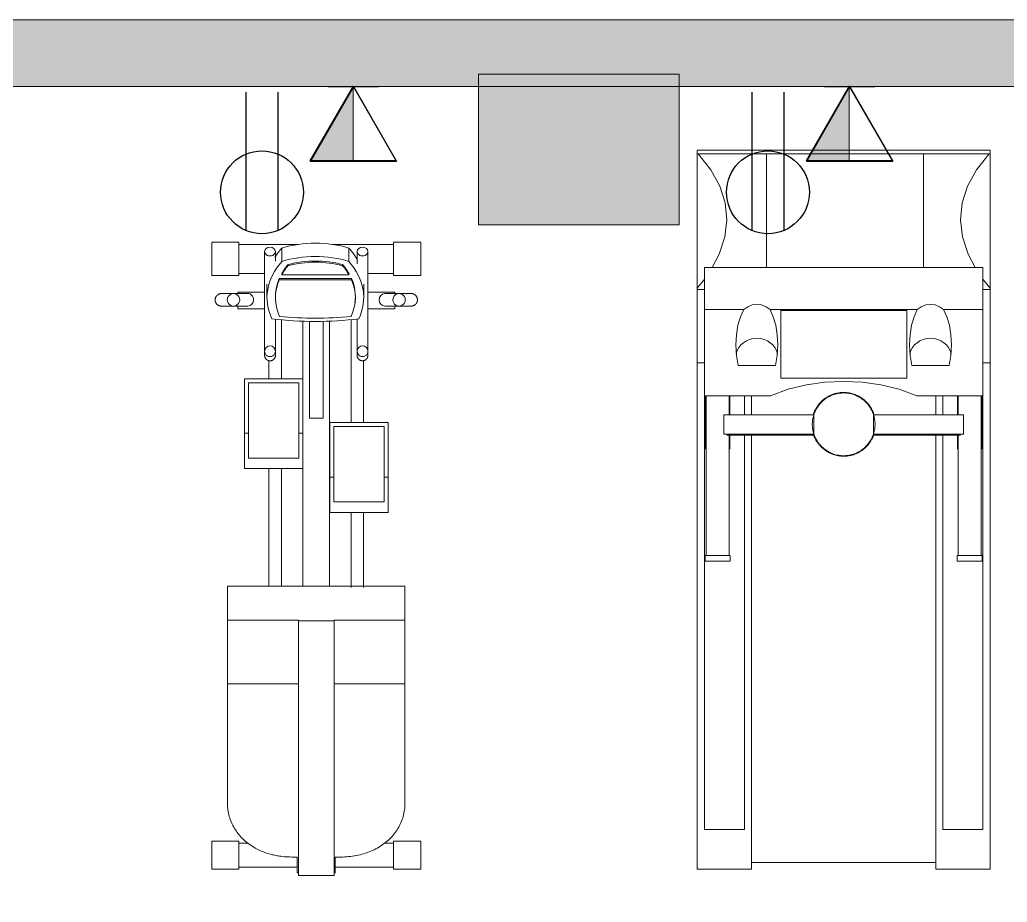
# Model space of a CAD drawing. Header units: inches. Extents: x 1180 to 3050, y -149 to 1363.
# Drawn here: x 1745.1 to 1863.1, y 1257.3 to 1362.7 of the extents above; entities that cross this region are included whole.
import ezdxf

# ---------------------------------------------------------------- set-up
doc = ezdxf.new("R2010")
doc.units = ezdxf.units.IN
doc.header["$MEASUREMENT"] = 0
for name, color, linetype, lineweight in [('A-ANNO-NOTE', 131, 'Continuous', 30), ('A-COLS', 52, 'Continuous', 13), ('A-WALL', 113, 'Continuous', 13), ('A-WALL-PATT', 111, 'Continuous', 13), ('Q-SPCQ', 91, 'Continuous', 9)]:
    doc.layers.add(name, color=color, linetype=linetype, lineweight=lineweight)

# ---------------------------------------------------------------- blocks, each defined once
blk = doc.blocks.new('Column Set - Column Set-6509051-FIRST FLOOR POWER _ SIGNAL')
at = {"layer": 'A-COLS', "lineweight": 9}
h = blk.add_hatch(color=7, dxfattribs=at)
h.paths.add_polyline_path([(3038.48, -123.25), (3038.48, -107.25), (3019.98, -107.25), (3019.98, -123.25)], flags=0)
h.paths.add_polyline_path([(2642.36, -123.25), (2651.67, -123.25), (2651.67, -107.25), (2642.36, -107.25)], flags=0)
h.paths.add_polyline_path([(2666.36, -123.25), (2666.36, -107.25), (2655.17, -107.25), (2655.17, -123.25)], flags=0)
h.paths.add_polyline_path([(2411.67, -123.25), (2411.67, -107.25), (2402.36, -107.25), (2402.36, -123.25)], flags=0)
h.paths.add_polyline_path([(2426.36, -123.25), (2426.36, -107.25), (2415.17, -107.25), (2415.17, -123.25)], flags=0)
h.paths.add_polyline_path([(2175.17, -123.25), (2186.36, -123.25), (2186.36, -107.25), (2175.17, -107.25), (2175.17, -115.8)], flags=0)
h.paths.add_polyline_path([(2162.36, -123.25), (2171.67, -123.25), (2171.67, -107.25), (2162.36, -107.25)], flags=0)
h.paths.add_polyline_path([(1922.3, -123.25), (1931.67, -123.25), (1931.67, -107.25), (1922.3, -107.25)], flags=0)
h.paths.add_polyline_path([(1935.17, -123.25), (1946.3, -123.25), (1946.3, -107.25), (1935.17, -107.25), (1935.17, -115.84)], flags=0)
h.paths.add_polyline_path([(1586.3, -123.25), (1586.3, -107.25), (1562.3, -107.25), (1562.3, -123.25), (1566.26, -123.25)], flags=0)
h.paths.add_polyline_path([(1571.47, 54.24), (1582.78, 65.55), (1565.81, 82.52), (1554.5, 71.21), (1567.73, 57.98)], flags=0)
h.paths.add_polyline_path([(3038.48, 111.75), (3038.48, 135.75), (3019.98, 135.75), (3019.98, 111.75), (3020.29, 111.75)], flags=0)
h.paths.add_polyline_path([(2642.36, 111.75), (2666.36, 111.75), (2666.36, 117.5), (2666.31, 117.5), (2666.31, 123.5), (2666.36, 123.5), (2666.36, 135.75), (2642.36, 135.75)], flags=0)
h.paths.add_polyline_path([(2882.36, 111.75), (2906.36, 111.75), (2906.36, 116.09), (2906.29, 116.09), (2906.29, 135.75), (2882.36, 135.75), (2882.36, 117.5)], flags=0)
h.paths.add_polyline_path([(2402.36, 111.75), (2426.36, 111.75), (2426.36, 135.75), (2402.36, 135.75), (2402.36, 123.07)], flags=0)
h.paths.add_polyline_path([(2162.36, 111.75), (2186.36, 111.75), (2186.36, 135.75), (2162.36, 135.75)], flags=0)
h.paths.add_polyline_path([(1922.3, 111.75), (1946.3, 111.75), (1946.3, 135.75), (1922.3, 135.75)], flags=0)
h.paths.add_polyline_path([(1681.4, 111.75), (1705.4, 111.75), (1705.4, 135.75), (1681.4, 135.75)], flags=0)
h.paths.add_polyline_path([(1401.76, 223.95), (1413.08, 235.26), (1396.11, 252.23), (1384.79, 240.92), (1398.32, 227.38)], flags=0)
h.paths.add_polyline_path([(1206.4, 231.75), (1222.4, 231.75), (1222.4, 255.75), (1206.4, 255.75)], flags=0)
h.paths.add_polyline_path([(3038.48, 351.75), (3038.48, 375.75), (3019.98, 375.75), (3019.98, 351.75), (3020.29, 351.75)], flags=0)
h.paths.add_polyline_path([(2886.54, 351.75), (2906.29, 351.75), (2906.29, 360.9), (2906.36, 360.9), (2906.36, 366.59), (2906.29, 366.59), (2906.29, 375.75), (2882.36, 375.75), (2882.36, 351.75)], flags=0)
h.paths.add_polyline_path([(2666.31, 351.75), (2666.36, 351.75), (2666.36, 364), (2666.31, 364), (2666.31, 370), (2666.36, 370), (2666.36, 375.75), (2642.36, 375.75), (2642.36, 351.75)], flags=0)
h.paths.add_polyline_path([(2402.36, 351.75), (2426.36, 351.75), (2426.36, 375.75), (2402.36, 375.75)], flags=0)
h.paths.add_polyline_path([(2178.1, 351.75), (2186.36, 351.75), (2186.36, 373.75), (2162.36, 373.75), (2162.36, 351.75), (2169.13, 351.75)], flags=0)
h.paths.add_polyline_path([(1946.3, 351.75), (1946.3, 373.75), (1922.3, 373.75), (1922.3, 351.75)], flags=0)
h.paths.add_polyline_path([(1465.4, 351.75), (1465.4, 375.75), (1441.4, 375.75), (1441.4, 351.75)], flags=0)
h.paths.add_polyline_path([(2014.17, 433.88), (2016.66, 439.88), (2008.17, 439.88)], flags=0)
h.paths.add_polyline_path([(2016.66, 439.88), (2020.17, 439.88), (2031.14, 450.85), (2024.07, 457.92), (2011.34, 445.19), (2015.59, 440.95)], flags=0)
h.paths.add_polyline_path([(2067.91, 487.62), (2084.88, 504.59), (2077.81, 511.66), (2060.84, 494.69), (2063.67, 491.86)], flags=0)
h.paths.add_polyline_path([(2163.48, 511.88), (2186.36, 511.88), (2186.36, 535.75), (2162.36, 535.75), (2162.36, 512.6)], flags=0)
h.paths.add_polyline_path([(1930.03, 518.02), (1947, 534.99), (1939.93, 542.07), (1922.95, 525.09), (1927.2, 520.85)], flags=0)
h.paths.add_polyline_path([(2118.15, 553.34), (2129.47, 564.66), (2120.98, 573.14), (2109.67, 561.83), (2113.69, 557.8)], flags=0)
h.paths.add_polyline_path([(1983.77, 571.76), (2000.74, 588.73), (1993.67, 595.81), (1976.69, 578.83), (1978.11, 577.42)], flags=0)
h.paths.add_polyline_path([(1856.49, 591.56), (1873.46, 608.53), (1866.39, 615.6), (1849.42, 598.63), (1856.08, 591.97)], flags=0)
h.paths.add_polyline_path([(2886.54, 591.75), (2906.29, 591.75), (2906.29, 611.15), (2906.36, 611.15), (2906.36, 615.75), (2882.36, 615.75), (2882.36, 591.75)], flags=0)
h.paths.add_polyline_path([(3038.48, 591.75), (3038.48, 615.75), (3019.98, 615.75), (3019.98, 591.75), (3036.81, 591.75)], flags=0)
h.paths.add_polyline_path([(2666.36, 591.75), (2666.36, 615.75), (2642.36, 615.75), (2642.36, 591.75), (2661.13, 591.75)], flags=0)
h.paths.add_polyline_path([(2426.36, 591.75), (2426.36, 615.75), (2402.36, 615.75), (2402.36, 591.75), (2408.36, 591.75)], flags=0)
h.paths.add_polyline_path([(1684.58, 591.75), (1705.35, 591.75), (1705.35, 615.75), (1704.32, 615.75), (1704.32, 615.57), (1696.32, 615.57), (1696.32, 615.75), (1681.4, 615.75), (1681.4, 591.75)], flags=0)
h.paths.add_polyline_path([(1465.4, 591.75), (1465.4, 615.75), (1441.4, 615.75), (1441.4, 591.75), (1456.03, 591.75)], flags=0)
h.paths.add_polyline_path([(1206.4, 591.75), (1222.4, 591.75), (1222.4, 615.75), (1206.4, 615.75), (1206.4, 605)], flags=0)
h.paths.add_polyline_path([(1910.23, 645.3), (1927.2, 662.27), (1920.13, 669.34), (1903.16, 652.37)], flags=0)
h.paths.add_polyline_path([(1783.65, 664.39), (1800.63, 681.37), (1793.55, 688.44), (1776.58, 671.47)], flags=0)
h.paths.add_polyline_path([(2056.6, 665.81), (2065.08, 674.29), (2048.11, 691.26), (2039.63, 682.78), (2049.29, 673.12)], flags=0)
h.paths.add_polyline_path([(1837.39, 718.13), (1854.37, 735.11), (1847.29, 742.18), (1830.32, 725.21), (1834.57, 720.96)], flags=0)
h.paths.add_polyline_path([(1990.13, 732.28), (1998.62, 740.76), (1981.64, 757.73), (1973.16, 749.25), (1989.31, 733.09)], flags=0)
h.paths.add_polyline_path([(2163.86, 743.75), (2180.44, 743.75), (2183.07, 761.75), (2160.36, 761.75), (2160.36, 744.08)], flags=0)
h.paths.add_polyline_path([(2184.36, 743.75), (2184.36, 761.75), (2183.36, 761.75), (2183.36, 743.75)], flags=0)
h.paths.add_polyline_path([(1705.4, 831.75), (1705.4, 855.75), (1681.4, 855.75), (1681.4, 831.75)], flags=0)
h.paths.add_polyline_path([(1206.4, 831.75), (1222.4, 831.75), (1222.4, 855.75), (1206.4, 855.75)], flags=0)
h.paths.add_polyline_path([(1465.4, 831.75), (1465.4, 855.75), (1441.4, 855.75), (1441.4, 831.75)], flags=0)
h.paths.add_polyline_path([(3019.98, 853.75), (3038.48, 853.75), (3038.48, 871.75), (3043.98, 874.5), (3043.98, 877.75), (3019.98, 877.75), (3019.98, 862.5)], flags=0)
h.paths.add_polyline_path([(2882.36, 853.75), (2906.36, 853.75), (2906.36, 877.75), (2882.36, 877.75), (2882.36, 865.49)], flags=0)
h.paths.add_polyline_path([(2650.11, 853.75), (2666.36, 853.75), (2666.36, 877.75), (2642.36, 877.75), (2642.36, 853.75)], flags=0)
h.paths.add_polyline_path([(2402.36, 853.75), (2426.36, 853.75), (2426.36, 877.75), (2402.36, 877.75)], flags=0)
h.paths.add_polyline_path([(2184.36, 859.75), (2184.36, 877.75), (2160.36, 877.75), (2160.36, 859.75), (2178.1, 859.75)], flags=0)
h.paths.add_polyline_path([(1946.9, 871.75), (1946.9, 895.75), (1928.9, 895.75), (1928.9, 871.75)], flags=0)
h.paths.add_polyline_path([(1922.9, 1071.75), (1946.9, 1071.75), (1946.9, 1095.75), (1922.9, 1095.75)], flags=0)
h.paths.add_polyline_path([(1705.4, 1071.75), (1705.4, 1095.75), (1681.4, 1095.75), (1681.4, 1071.75)], flags=0)
h.paths.add_polyline_path([(1441.4, 1071.75), (1465.4, 1071.75), (1465.4, 1095.75), (1441.4, 1095.75), (1441.4, 1073.89)], flags=0)
h.paths.add_polyline_path([(1212.03, 1071.75), (1222.4, 1071.75), (1222.4, 1095.75), (1206.4, 1095.75), (1206.4, 1071.75), (1208.68, 1071.75)], flags=0)
h.paths.add_polyline_path([(1922.9, 1191.75), (1946.9, 1191.75), (1946.9, 1215.75), (1922.9, 1215.75)], flags=0)
h.paths.add_polyline_path([(1946.9, 1338.25), (1946.9, 1356.25), (1940.4, 1356.25), (1938.9, 1354.75), (1922.9, 1354.75), (1922.9, 1338.25)], flags=0)
h.paths.add_polyline_path([(1799.9, 1338.25), (1823.9, 1338.25), (1823.87, 1354.75), (1799.9, 1354.75)], flags=0)
h.paths.add_polyline_path([(1705.4, 1338.25), (1705.4, 1354.75), (1681.4, 1354.75), (1681.4, 1338.25), (1695.06, 1338.25)], flags=0)
h.paths.add_polyline_path([(1566.26, 1338.25), (1586.9, 1338.25), (1586.9, 1354.75), (1562.9, 1354.75), (1562.9, 1338.25)], flags=0)
h.paths.add_polyline_path([(1185.4, 1338.25), (1222.4, 1338.25), (1222.4, 1354.75), (1185.4, 1354.75)], flags=0)
h.paths.add_polyline_path([(1445.44, 1338.25), (1465.4, 1338.25), (1465.4, 1354.75), (1441.4, 1354.75), (1441.4, 1338.25)], flags=0)
h.paths.add_polyline_path([(1340.84, 1338.25), (1343.9, 1338.25), (1343.9, 1354.75), (1319.9, 1354.75), (1319.9, 1338.25)], flags=0)
at = {"layer": 'A-COLS', "color": 8, "lineweight": 20}
for p, q in [((1823.9, 1356.25), (1799.9, 1356.25)), ((1799.9, 1356.25), (1799.9, 1338.25)), ((1823.9, 1338.25), (1823.9, 1356.25)), ((1799.9, 1338.25), (1823.9, 1338.25))]:
    blk.add_line(p, q, dxfattribs=at)
blk = doc.blocks.new('Treadmill_4768 - Treadmill_4768-6825084-FIRST FLOOR POWER _ SIGNAL')
at = {"layer": 'Q-SPCQ'}
for p, q in [((-28.5, -0.07), (-35, -0.07)), ((-35, -1.07), (-35, -0.08)), ((-35, -60.58), (-35, -1.07)), ((-28.5, -0.08), (-28.5, -1.07)), ((-6.5, -0.9), (-28.5, -0.9)), ((-28.5, -1.07), (-28.5, -51.95)), ((0, -0.07), (-6.5, -0.07)), ((-6.5, -1.07), (-6.5, -0.08)), ((-6.5, -51.95), (-6.5, -1.07)), ((0, -0.08), (0, -1.07)), ((0, -1.07), (0, -60.58)), ((-34.15, -56.67), (-34.15, -4.83)), ((-34.15, -4.83), (-29.35, -4.83)), ((-29.35, -4.83), (-29.35, -51.95)), ((-5.65, -51.95), (-5.65, -4.83)), ((-0.85, -4.83), (-5.65, -4.83)), ((-0.85, -4.83), (-0.85, -56.67)), ((-34.06, -36.9), (-34.06, -37.58)), ((-34.06, -36.9), (-31.06, -36.9)), ((-31.06, -37.58), (-34.06, -37.58)), ((-33.93, -37.58), (-33.93, -56.67)), ((-31.2, -52.08), (-31.2, -37.58)), ((-31.06, -37.58), (-31.06, -36.9)), ((-3.94, -36.9), (-3.94, -37.58)), ((-3.94, -36.9), (-0.94, -36.9)), ((-0.94, -37.58), (-3.94, -37.58)), ((-3.8, -37.58), (-3.8, -52.08)), ((-1.07, -56.67), (-1.07, -37.58)), ((-0.94, -37.58), (-0.94, -36.9)), ((-34, -56.67), (-34, -50.33)), ((-34, -50.33), (-33.93, -50.33)), ((-31.2, -50.33), (-31.12, -50.33)), ((-31.12, -50.33), (-31.12, -51.95)), ((-3.88, -51.95), (-3.88, -50.33)), ((-3.8, -50.33), (-3.88, -50.33)), ((-1, -50.33), (-1.07, -50.33)), ((-1, -50.33), (-1, -56.67)), ((-31.82, -52.08), (-21.07, -52.08)), ((-31.82, -54.39), (-31.82, -52.08)), ((-31.46, -51.95), (-21.18, -51.95)), ((-21.18, -51.95), (-21.06, -51.95)), ((-21.18, -52.08), (-21.18, -51.95)), ((-21.07, -52.08), (-21.07, -54.39)), ((-13.93, -52.08), (-3.18, -52.08)), ((-13.93, -52.08), (-13.93, -54.39)), ((-13.92, -51.95), (-13.82, -51.95)), ((-13.82, -51.95), (-3.54, -51.95)), ((-13.82, -52.08), (-13.82, -51.95)), ((-3.18, -54.39), (-3.18, -52.08)), ((-21.07, -54.39), (-31.82, -54.39)), ((-31.2, -56.67), (-31.2, -54.39)), ((-31.12, -54.39), (-31.12, -56.67)), ((-29.35, -54.39), (-29.35, -56.67)), ((-28.5, -54.39), (-28.5, -56.67)), ((-3.18, -54.39), (-13.93, -54.39)), ((-6.5, -56.67), (-6.5, -54.39)), ((-5.65, -56.67), (-5.65, -54.39)), ((-3.88, -56.67), (-3.88, -54.39)), ((-3.8, -54.39), (-3.8, -56.67)), ((-34.15, -66.97), (-34.15, -56.67)), ((-26.25, -56.67), (-34.15, -56.67)), ((-0.85, -56.67), (-8.75, -56.67)), ((-0.85, -56.67), (-0.85, -66.97)), ((-25.05, -66.84), (-25.05, -58.76)), ((-10, -58.76), (-25.05, -58.76)), ((-10, -58.76), (-10, -66.84)), ((-35, -60.58), (-34.15, -60.58)), ((-35, -69.36), (-35, -60.58)), ((-34.15, -60.58), (-35, -60.58)), ((-30.1, -60.26), (-25.65, -60.26)), ((-9.35, -60.26), (-4.9, -60.26)), ((0, -60.58), (-0.85, -60.58)), ((0, -60.58), (-0.85, -60.58)), ((0, -60.58), (0, -69.36)), ((-34.15, -71.97), (-34.15, -66.97)), ((-34.15, -66.97), (-29.44, -66.97)), ((-26.3, -66.97), (-8.7, -66.97)), ((-25.05, -66.97), (-25.05, -66.84)), ((-10, -66.84), (-25.05, -66.84)), ((-25.05, -66.97), (-10, -66.97)), ((-10, -66.84), (-10, -66.97)), ((-5.56, -66.97), (-0.85, -66.97)), ((-0.85, -66.97), (-0.85, -71.97)), ((-35, -69.5), (-35, -69.36)), ((-34.15, -69.36), (-35, -69.36)), ((-35, -85.58), (-35, -69.5)), ((-35, -69.5), (-34.1, -70.63)), ((-0.9, -70.63), (0, -69.5)), ((0, -69.36), (-0.85, -69.36)), ((0, -69.36), (0, -69.5)), ((0, -69.5), (0, -85.58)), ((-0.85, -71.97), (-34.15, -71.97)), ((-27.03, -85.58), (-27.03, -71.97)), ((-8.28, -71.97), (-8.28, -85.58)), ((-35, -85.96), (-35, -85.58)), ((-34.89, -85.58), (-35, -85.58)), ((-35, -86), (0, -86)), ((-27.03, -85.58), (-34.89, -85.58)), ((-8.28, -85.58), (-27.03, -85.58)), ((-0.11, -85.58), (-8.28, -85.58)), ((0, -85.58), (-0.11, -85.58)), ((0, -85.58), (0, -85.96))]:
    blk.add_line(p, q, dxfattribs=at)
at = {"layer": 'Q-SPCQ', "flags": 128}
for points in [[(-13.75, -53.25), (-13.75, -53.1), (-13.76, -52.95), (-13.78, -52.8), (-13.8, -52.65), (-13.82, -52.5), (-13.86, -52.36), (-13.9, -52.21), (-13.94, -52.07), (-13.99, -51.93), (-14.05, -51.79), (-14.11, -51.65), (-14.17, -51.52), (-14.25, -51.39), (-14.32, -51.26), (-14.4, -51.13), (-14.49, -51.01), (-14.58, -50.89), (-14.68, -50.78), (-14.78, -50.67), (-14.89, -50.56), (-15, -50.46), (-15.11, -50.36), (-15.23, -50.27), (-15.35, -50.18), (-15.47, -50.09), (-15.6, -50.02), (-15.73, -49.94), (-15.87, -49.87), (-16, -49.81), (-16.14, -49.75), (-16.28, -49.7), (-16.42, -49.66), (-16.57, -49.62), (-16.72, -49.58), (-16.86, -49.55), (-17.01, -49.53), (-17.16, -49.52), (-17.31, -49.5), (-17.46, -49.5), (-17.61, -49.5), (-17.76, -49.51), (-17.91, -49.52), (-18.06, -49.54), (-18.21, -49.57), (-18.35, -49.6), (-18.5, -49.64), (-18.64, -49.68), (-18.78, -49.73), (-18.92, -49.78), (-19.06, -49.84), (-19.2, -49.91), (-19.33, -49.98), (-19.46, -50.05), (-19.58, -50.13), (-19.71, -50.22), (-19.83, -50.31), (-19.94, -50.4), (-20.05, -50.5), (-20.16, -50.61), (-20.27, -50.72), (-20.36, -50.83), (-20.46, -50.95), (-20.55, -51.07), (-20.63, -51.19), (-20.71, -51.32), (-20.79, -51.45), (-20.86, -51.58), (-20.92, -51.72), (-20.98, -51.85), (-21.03, -51.99), (-21.08, -52.14), (-21.12, -52.28), (-21.16, -52.43), (-21.19, -52.57), (-21.21, -52.72), (-21.23, -52.87), (-21.24, -53.02), (-21.25, -53.17), (-21.25, -53.25)], [(-13.88, -52.05), (-13.94, -51.91), (-13.99, -51.77), (-14.05, -51.63), (-14.12, -51.49), (-14.19, -51.36), (-14.27, -51.23), (-14.36, -51.1), (-14.44, -50.98), (-14.54, -50.85), (-14.64, -50.74), (-14.74, -50.63), (-14.85, -50.52), (-14.96, -50.41), (-15.07, -50.31), (-15.19, -50.22), (-15.32, -50.13), (-15.44, -50.04), (-15.57, -49.97), (-15.7, -49.89), (-15.84, -49.82), (-15.98, -49.76), (-16.12, -49.7), (-16.26, -49.65), (-16.41, -49.6), (-16.55, -49.56), (-16.7, -49.53), (-16.85, -49.5), (-17, -49.47), (-17.15, -49.46), (-17.31, -49.45), (-17.46, -49.44), (-17.61, -49.44), (-17.76, -49.45), (-17.92, -49.46), (-18.07, -49.48), (-18.22, -49.51), (-18.37, -49.54), (-18.51, -49.58), (-18.66, -49.62), (-18.8, -49.67), (-18.95, -49.73), (-19.09, -49.79), (-19.22, -49.85), (-19.36, -49.92), (-19.49, -50), (-19.62, -50.08), (-19.74, -50.17), (-19.86, -50.26), (-19.98, -50.36), (-20.09, -50.46), (-20.2, -50.57), (-20.31, -50.68), (-20.41, -50.79), (-20.51, -50.91), (-20.6, -51.03), (-20.68, -51.16), (-20.76, -51.29), (-20.84, -51.42), (-20.91, -51.55), (-20.98, -51.69), (-21.04, -51.83), (-21.09, -51.97), (-21.12, -52.08)], [(-21.25, -53.25), (-21.25, -53.4), (-21.24, -53.55), (-21.22, -53.7), (-21.2, -53.85), (-21.18, -54), (-21.14, -54.14), (-21.1, -54.29), (-21.06, -54.43), (-21.01, -54.57), (-20.95, -54.71), (-20.89, -54.85), (-20.83, -54.98), (-20.75, -55.11), (-20.68, -55.24), (-20.6, -55.37), (-20.51, -55.49), (-20.42, -55.61), (-20.32, -55.72), (-20.22, -55.83), (-20.11, -55.94), (-20, -56.04), (-19.89, -56.14), (-19.77, -56.23), (-19.65, -56.32), (-19.53, -56.41), (-19.4, -56.48), (-19.27, -56.56), (-19.13, -56.63), (-19, -56.69), (-18.86, -56.75), (-18.72, -56.8), (-18.58, -56.84), (-18.43, -56.88), (-18.28, -56.92), (-18.14, -56.95), (-17.99, -56.97), (-17.84, -56.98), (-17.69, -57), (-17.54, -57), (-17.39, -57), (-17.24, -56.99), (-17.09, -56.98), (-16.94, -56.96), (-16.79, -56.93), (-16.65, -56.9), (-16.5, -56.86), (-16.36, -56.82), (-16.22, -56.77), (-16.08, -56.72), (-15.94, -56.66), (-15.8, -56.59), (-15.67, -56.52), (-15.54, -56.45), (-15.42, -56.37), (-15.29, -56.28), (-15.17, -56.19), (-15.06, -56.1), (-14.95, -56), (-14.84, -55.89), (-14.73, -55.78), (-14.64, -55.67), (-14.54, -55.55), (-14.45, -55.43), (-14.37, -55.31), (-14.29, -55.18), (-14.21, -55.05), (-14.14, -54.92), (-14.08, -54.78), (-14.02, -54.65), (-13.97, -54.51), (-13.92, -54.36), (-13.88, -54.22), (-13.84, -54.07), (-13.81, -53.93), (-13.79, -53.78), (-13.77, -53.63), (-13.76, -53.48), (-13.75, -53.33), (-13.75, -53.25)], [(-21.13, -54.39), (-21.12, -54.45), (-21.06, -54.59), (-21.01, -54.73), (-20.95, -54.87), (-20.88, -55.01), (-20.81, -55.14), (-20.73, -55.27), (-20.64, -55.4), (-20.56, -55.52), (-20.46, -55.65), (-20.36, -55.76), (-20.26, -55.87), (-20.15, -55.98), (-20.04, -56.09), (-19.93, -56.19), (-19.81, -56.28), (-19.68, -56.37), (-19.56, -56.46), (-19.43, -56.53), (-19.3, -56.61), (-19.16, -56.68), (-19.02, -56.74), (-18.88, -56.8), (-18.74, -56.85), (-18.59, -56.9), (-18.45, -56.94), (-18.3, -56.97), (-18.15, -57), (-18, -57.03), (-17.85, -57.04), (-17.69, -57.05), (-17.54, -57.06), (-17.39, -57.06), (-17.24, -57.05), (-17.08, -57.04), (-16.93, -57.02), (-16.78, -56.99), (-16.63, -56.96), (-16.49, -56.92), (-16.34, -56.88), (-16.2, -56.83), (-16.05, -56.77), (-15.91, -56.71), (-15.78, -56.65), (-15.64, -56.58), (-15.51, -56.5), (-15.38, -56.42), (-15.26, -56.33), (-15.14, -56.24), (-15.02, -56.14), (-14.91, -56.04), (-14.8, -55.93), (-14.69, -55.82), (-14.59, -55.71), (-14.49, -55.59), (-14.4, -55.47), (-14.32, -55.34), (-14.24, -55.21), (-14.16, -55.08), (-14.09, -54.95), (-14.02, -54.81), (-13.96, -54.67), (-13.91, -54.53), (-13.87, -54.39)], [(-17.5, -58.37), (-19.74, -58.29), (-21.96, -57.97), (-24.14, -57.43), (-26.25, -56.67)], [(-8.75, -56.67), (-10.86, -57.43), (-13.04, -57.97), (-15.26, -58.29), (-17.5, -58.37)], [(-30.37, -62.74), (-30.3, -61.46), (-30.1, -60.26)], [(-25.65, -60.26), (-25.44, -61.46), (-25.37, -62.74)], [(-9.63, -62.74), (-9.56, -61.46), (-9.35, -60.26)], [(-4.9, -60.26), (-4.7, -61.46), (-4.63, -62.74)], [(-29.44, -66.97), (-29.83, -66.11), (-30.13, -65.08), (-30.31, -63.94), (-30.37, -62.74)], [(-25.37, -62.74), (-25.43, -63.94), (-25.62, -65.08), (-25.91, -66.11), (-26.3, -66.97)], [(-8.7, -66.97), (-9.09, -66.11), (-9.38, -65.08), (-9.57, -63.94), (-9.63, -62.74)], [(-4.63, -62.74), (-4.69, -63.94), (-4.87, -65.08), (-5.17, -66.11), (-5.56, -66.97)], [(-26.3, -66.97), (-26.78, -67.3), (-27.31, -67.51), (-27.87, -67.58), (-28.43, -67.51), (-28.96, -67.3), (-29.44, -66.97)], [(-5.56, -66.97), (-6.04, -67.3), (-6.57, -67.51), (-7.13, -67.58), (-7.69, -67.51), (-8.22, -67.3), (-8.7, -66.97)], [(-33.2, -71.97), (-32.37, -73.59), (-31.7, -75.64), (-31.46, -77.68), (-31.67, -79.7), (-32.31, -81.69), (-33.39, -83.65), (-34.89, -85.58)], [(-0.11, -85.58), (-1.61, -83.65), (-2.69, -81.69), (-3.33, -79.7), (-3.54, -77.68), (-3.3, -75.64), (-2.63, -73.59), (-1.8, -71.97)]]:
    blk.add_lwpolyline(points, dxfattribs=at)
at = {"layer": 'Q-SPCQ'}
for start, end in [(98.2567, 101.7829), (78.2375, 81.2317), (137.9794, 140), (116.2265, 121.6794), (58.1601, 62.3293), (157.0645, 162.4878), (39.1904, 40), (19.1808, 22.3025), (199.1808, 202.3025), (337.0645, 342.6405), (219.1904, 220), (238.1601, 242.3293), (296.2265, 301.6794), (317.9794, 320), (258.2375, 261.2317), (278.2567, 281.7829)]:
    blk.add_arc((-17.5, -53.25), 3.75, start, end, dxfattribs=at)
for centre in [(-27.87, -61.28), (-7.13, -61.28)]:
    blk.add_ellipse(centre, major_axis=(2.5, 0), ratio=0.898794, start_param=3.319967, end_param=6.10481, dxfattribs=at)
blk = doc.blocks.new('Elliptical_Machine_4767 - Elliptical_Machine_4767-V87-FIRST FLOOR POWER _ SIGNAL')
at = {"layer": 'Q-SPCQ'}
for p, q in [((-14.77, 0.33), (-14.62, 0.33)), ((-14.77, -1.54), (-14.77, 0.33)), ((-14.62, 0.65), (-14.62, -21.91)), ((-10.38, 0.65), (-14.62, 0.65)), ((-10.38, -21.91), (-10.38, 0.65)), ((-10.38, 0.33), (-10.23, 0.33)), ((-10.23, -1.54), (-10.23, 0.33)), ((-21.74, -0.09), (-25, -0.09)), ((-14.77, -0.33), (-21.74, -0.33)), ((-3.26, -0.33), (-10.23, -0.33)), ((0, -0.09), (-3.26, -0.09)), ((-15.42, -1.54), (-14.77, -1.54)), ((-9.58, -1.54), (-10.23, -1.54)), ((-25, -3.44), (-21.74, -3.44)), ((-21.74, -3.2), (-20.68, -3.2)), ((-4.32, -3.2), (-3.26, -3.2)), ((-3.26, -3.44), (0, -3.44)), ((-23.1, -22.25), (-23.1, -7.79)), ((-1.9, -7.79), (-1.9, -22.25)), ((-23.1, -29.83), (-23.1, -22.25)), ((-14.62, -22.25), (-23.1, -22.25)), ((-14.62, -21.91), (-14.62, -29.78)), ((-10.38, -29.78), (-10.38, -21.91)), ((-10.38, -22.25), (-1.9, -22.25)), ((-1.9, -22.25), (-1.9, -29.83)), ((-23.1, -33.88), (-23.1, -29.83)), ((-14.62, -29.83), (-23.1, -29.83)), ((-14.62, -29.78), (-14.62, -29.83)), ((-10.38, -29.78), (-14.62, -29.78)), ((-10.38, -29.83), (-10.38, -29.78)), ((-1.9, -29.83), (-10.38, -29.83)), ((-1.9, -29.83), (-1.9, -33.88)), ((-23.1, -33.91), (-23.1, -33.88)), ((-23.1, -33.91), (-1.9, -33.91)), ((-18.16, -42.74), (-18.16, -33.75)), ((-16.66, -33.75), (-16.66, -42.74)), ((-14.08, -65.58), (-14.08, -33.88)), ((-10.89, -33.88), (-10.89, -47.97)), ((-8.34, -47.99), (-8.34, -33.87)), ((-6.84, -33.87), (-6.84, -47.99)), ((-1.9, -33.88), (-1.9, -33.91)), ((-14.11, -42.71), (-21.08, -42.71)), ((-21.08, -42.74), (-21.08, -42.71)), ((-21.08, -46.93), (-21.08, -42.74)), ((-14.11, -42.71), (-14.11, -42.74)), ((-14.11, -42.74), (-14.11, -46.93)), ((-20.6, -46.93), (-20.6, -43.97)), ((-20.6, -43.97), (-14.6, -43.97)), ((-14.6, -43.97), (-14.6, -46.93)), ((-21.08, -53.45), (-21.08, -46.93)), ((-21.08, -46.93), (-20.6, -46.93)), ((-20.6, -52.97), (-20.6, -46.93)), ((-14.6, -46.93), (-14.11, -46.93)), ((-14.6, -46.93), (-14.6, -52.97)), ((-14.11, -46.93), (-14.11, -53.45)), ((-3.92, -47.96), (-10.89, -47.96)), ((-10.89, -47.99), (-10.89, -47.96)), ((-10.89, -52.18), (-10.89, -47.99)), ((-3.92, -47.96), (-3.92, -47.99)), ((-3.92, -47.99), (-3.92, -52.18)), ((-10.4, -52.18), (-10.4, -49.22)), ((-10.4, -49.22), (-4.4, -49.22)), ((-4.4, -49.22), (-4.4, -52.18)), ((-14.6, -52.97), (-20.6, -52.97)), ((-10.89, -58.7), (-10.89, -52.18)), ((-10.4, -52.18), (-10.89, -52.18)), ((-10.4, -58.22), (-10.4, -52.18)), ((-4.4, -52.18), (-4.4, -58.22)), ((-3.92, -52.18), (-4.4, -52.18)), ((-3.92, -52.18), (-3.92, -58.7)), ((-21.08, -53.45), (-14.11, -53.45)), ((-18.16, -60.87), (-18.16, -53.45)), ((-16.66, -53.45), (-16.66, -65.79)), ((-13.32, -65.58), (-13.32, -54)), ((-11.68, -54), (-13.32, -54)), ((-11.68, -54), (-11.68, -65.58)), ((-3.92, -58.7), (-10.89, -58.7)), ((-10.89, -58.7), (-10.89, -65.58)), ((-4.4, -58.22), (-10.4, -58.22)), ((-8.34, -65.77), (-8.34, -58.7)), ((-6.84, -58.7), (-6.84, -60.87)), ((-18.67, -61.49), (-18.67, -61.98)), ((-18.67, -62.22), (-18.67, -64.15)), ((-17.38, -61.98), (-17.38, -61.49)), ((-17.38, -64.15), (-17.38, -62.22)), ((-7.62, -61.49), (-7.62, -61.98)), ((-7.62, -62.22), (-7.62, -64.15)), ((-6.33, -61.98), (-6.33, -61.49)), ((-6.33, -64.15), (-6.33, -62.22)), ((-21.88, -67.06), (-21.88, -67.39)), ((-21.88, -67.06), (-21.13, -67.06)), ((-21.13, -67.06), (-18.65, -67.06)), ((-18.67, -67.19), (-18.67, -73.89)), ((-6.35, -67.06), (-3.87, -67.06)), ((-6.33, -73.89), (-6.33, -67.19)), ((-3.87, -67.06), (-3.12, -67.06)), ((-3.12, -67.39), (-3.12, -67.06)), ((-20.68, -67.38), (-22.54, -67.38)), ((-18.17, -68.4), (-18.17, -70)), ((-17.17, -68.38), (-17.17, -68.52)), ((-7.62, -68.52), (-7.62, -68.38)), ((-6.61, -70), (-6.61, -68.4)), ((-2.46, -67.38), (-4.32, -67.38)), ((-22.54, -68.88), (-20.68, -68.88)), ((-21.88, -68.86), (-21.88, -69.06)), ((-21.13, -69.06), (-21.88, -69.06)), ((-18.66, -69.06), (-21.13, -69.06)), ((-3.87, -69.06), (-6.33, -69.06)), ((-4.32, -68.88), (-2.46, -68.88)), ((-3.12, -69.06), (-3.87, -69.06)), ((-3.12, -69.06), (-3.12, -68.86)), ((-16.71, -70.52), (-8.08, -70.52)), ((-16.71, -70.52), (-16.71, -70.66)), ((-8.08, -70.66), (-16.71, -70.66)), ((-8.08, -70.52), (-8.08, -70.66)), ((-21.74, -71.04), (-25, -71.04)), ((-18.67, -71.28), (-21.74, -71.28)), ((-8.37, -71.11), (-16.41, -71.11)), ((-16.41, -71.11), (-16.41, -71.25)), ((-8.37, -71.25), (-8.37, -71.11)), ((-3.26, -71.28), (-6.34, -71.28)), ((0, -71.04), (-3.26, -71.04)), ((-17.38, -73.89), (-17.38, -72.41)), ((-16.4, -72.71), (-16.4, -74.31)), ((-15.64, -72.21), (-15.64, -72.35)), ((-9.14, -72.21), (-9.14, -72.35)), ((-8.39, -74.31), (-8.39, -72.71)), ((-7.62, -72.75), (-7.62, -73.89)), ((-25, -75), (-21.74, -75)), ((-21.74, -74.75), (-14.41, -74.75)), ((-10.38, -74.75), (-3.26, -74.75)), ((-3.26, -75), (0, -75))]:
    blk.add_line(p, q, dxfattribs=at)
at = {"layer": 'Q-SPCQ', "flags": 128}
for points in [[(-25, -0.82), (-25, -0.57), (-25, -0.36), (-25, -0.21), (-25, -0.12), (-25, -0.09)], [(-25, -3.44), (-25, -3.41), (-25, -3.31), (-25, -3.15), (-25, -2.94), (-25, -2.69), (-25, -2.4), (-25, -2.08), (-25, -1.75), (-25, -1.43), (-25, -1.11), (-25, -0.82)], [(-21.74, -0.09), (-21.74, -0.12), (-21.74, -0.21), (-21.74, -0.36), (-21.74, -0.57), (-21.74, -0.82)], [(-21.74, -0.82), (-21.74, -1.11), (-21.74, -1.43), (-21.74, -1.75), (-21.74, -2.08), (-21.74, -2.4), (-21.74, -2.69), (-21.74, -2.94), (-21.74, -3.15), (-21.74, -3.31), (-21.74, -3.41), (-21.74, -3.44)], [(-3.26, -0.82), (-3.26, -0.57), (-3.26, -0.36), (-3.26, -0.21), (-3.26, -0.12), (-3.26, -0.09)], [(-3.26, -3.44), (-3.26, -3.41), (-3.26, -3.31), (-3.26, -3.15), (-3.26, -2.94), (-3.26, -2.69), (-3.26, -2.4), (-3.26, -2.08), (-3.26, -1.75), (-3.26, -1.43), (-3.26, -1.11), (-3.26, -0.82)], [(0, -0.09), (0, -0.12), (0, -0.21), (0, -0.36), (0, -0.57), (0, -0.82)], [(0, -0.82), (0, -1.11), (0, -1.43), (0, -1.75), (0, -2.08), (0, -2.4), (0, -2.69), (0, -2.94), (0, -3.15), (0, -3.31), (0, -3.41), (0, -3.44)], [(-18.67, -61.48), (-18.67, -61.46), (-18.67, -61.43), (-18.66, -61.41), (-18.66, -61.38), (-18.66, -61.36), (-18.65, -61.33), (-18.64, -61.31), (-18.64, -61.28), (-18.63, -61.26), (-18.62, -61.23), (-18.61, -61.21), (-18.6, -61.19), (-18.58, -61.16), (-18.57, -61.14), (-18.56, -61.12), (-18.54, -61.1), (-18.53, -61.08), (-18.51, -61.06), (-18.49, -61.04), (-18.47, -61.02), (-18.45, -61), (-18.44, -60.99), (-18.42, -60.97), (-18.39, -60.96), (-18.37, -60.94), (-18.35, -60.93), (-18.33, -60.92), (-18.31, -60.9), (-18.28, -60.89), (-18.26, -60.88), (-18.23, -60.87), (-18.21, -60.87), (-18.18, -60.86), (-18.16, -60.85), (-18.13, -60.85), (-18.11, -60.85), (-18.08, -60.84), (-18.06, -60.84), (-18.03, -60.84), (-18.01, -60.84), (-17.98, -60.84), (-17.96, -60.84), (-17.93, -60.85), (-17.9, -60.85), (-17.88, -60.86), (-17.85, -60.86), (-17.83, -60.87), (-17.81, -60.88), (-17.78, -60.89), (-17.76, -60.9), (-17.73, -60.91), (-17.71, -60.92), (-17.69, -60.93), (-17.67, -60.95), (-17.65, -60.96), (-17.63, -60.98), (-17.61, -61), (-17.59, -61.01), (-17.57, -61.03), (-17.55, -61.05), (-17.53, -61.07), (-17.52, -61.09), (-17.5, -61.11), (-17.49, -61.13), (-17.47, -61.15), (-17.46, -61.17), (-17.45, -61.2), (-17.44, -61.22), (-17.43, -61.24), (-17.42, -61.27), (-17.41, -61.29), (-17.4, -61.32), (-17.4, -61.34), (-17.39, -61.37), (-17.39, -61.39), (-17.39, -61.42), (-17.38, -61.44), (-17.38, -61.47), (-17.38, -61.48)], [(-7.62, -61.48), (-7.62, -61.46), (-7.62, -61.43), (-7.61, -61.41), (-7.61, -61.38), (-7.61, -61.36), (-7.6, -61.33), (-7.59, -61.31), (-7.59, -61.28), (-7.58, -61.26), (-7.57, -61.23), (-7.56, -61.21), (-7.55, -61.19), (-7.53, -61.16), (-7.52, -61.14), (-7.51, -61.12), (-7.49, -61.1), (-7.48, -61.08), (-7.46, -61.06), (-7.44, -61.04), (-7.42, -61.02), (-7.4, -61), (-7.38, -60.99), (-7.36, -60.97), (-7.34, -60.96), (-7.32, -60.94), (-7.3, -60.93), (-7.28, -60.92), (-7.26, -60.9), (-7.23, -60.89), (-7.21, -60.88), (-7.18, -60.87), (-7.16, -60.87), (-7.13, -60.86), (-7.11, -60.85), (-7.08, -60.85), (-7.06, -60.85), (-7.03, -60.84), (-7.01, -60.84), (-6.98, -60.84), (-6.96, -60.84), (-6.93, -60.84), (-6.9, -60.84), (-6.88, -60.85), (-6.85, -60.85), (-6.83, -60.86), (-6.8, -60.86), (-6.78, -60.87), (-6.75, -60.88), (-6.73, -60.89), (-6.71, -60.9), (-6.68, -60.91), (-6.66, -60.92), (-6.64, -60.93), (-6.62, -60.95), (-6.6, -60.96), (-6.58, -60.98), (-6.56, -61), (-6.54, -61.01), (-6.52, -61.03), (-6.5, -61.05), (-6.48, -61.07), (-6.47, -61.09), (-6.45, -61.11), (-6.44, -61.13), (-6.42, -61.15), (-6.41, -61.17), (-6.4, -61.2), (-6.39, -61.22), (-6.38, -61.24), (-6.37, -61.27), (-6.36, -61.29), (-6.35, -61.32), (-6.35, -61.34), (-6.34, -61.37), (-6.34, -61.39), (-6.33, -61.42), (-6.33, -61.44), (-6.33, -61.47), (-6.33, -61.48)], [(-18.67, -61.63), (-18.67, -61.6), (-18.67, -61.57), (-18.67, -61.55), (-18.67, -61.53), (-18.67, -61.51), (-18.67, -61.5), (-18.67, -61.49), (-18.67, -61.48), (-18.67, -61.48)], [(-18.67, -61.48), (-18.67, -61.49), (-18.67, -61.49), (-18.67, -61.49)], [(-18.67, -62.22), (-18.67, -62.15), (-18.67, -62.08), (-18.67, -62.02)], [(-17.38, -61.49), (-17.38, -61.49), (-17.38, -61.48)], [(-17.38, -61.48), (-17.38, -61.49), (-17.38, -61.49), (-17.38, -61.5), (-17.38, -61.52), (-17.38, -61.53), (-17.38, -61.55), (-17.38, -61.58), (-17.38, -61.61)], [(-17.38, -61.98), (-17.38, -62.04), (-17.38, -62.1), (-17.38, -62.17), (-17.38, -62.22)], [(-7.62, -61.63), (-7.62, -61.6), (-7.62, -61.57), (-7.62, -61.55), (-7.62, -61.53), (-7.62, -61.51), (-7.62, -61.5), (-7.62, -61.49), (-7.62, -61.48), (-7.62, -61.48)], [(-7.62, -61.48), (-7.62, -61.49), (-7.62, -61.49), (-7.62, -61.49)], [(-7.62, -62.22), (-7.62, -62.15), (-7.62, -62.08), (-7.62, -62.02)], [(-6.33, -61.49), (-6.33, -61.49), (-6.33, -61.48)], [(-6.33, -61.48), (-6.33, -61.49), (-6.33, -61.49), (-6.33, -61.5), (-6.33, -61.52), (-6.33, -61.53), (-6.33, -61.55), (-6.33, -61.58), (-6.33, -61.61)], [(-6.33, -61.98), (-6.33, -62.04), (-6.33, -62.1), (-6.33, -62.17), (-6.33, -62.22)], [(-18.67, -67.19), (-18.67, -67.14), (-18.67, -67.09), (-18.67, -67.03), (-18.67, -66.98), (-18.67, -66.92), (-18.67, -66.86), (-18.67, -66.8), (-18.67, -66.74), (-18.67, -66.67), (-18.67, -66.6), (-18.67, -66.53), (-18.67, -66.46), (-18.67, -66.39), (-18.67, -66.32), (-18.67, -66.24), (-18.67, -66.16), (-18.67, -66.09), (-18.67, -66.01), (-18.67, -65.93), (-18.67, -65.85), (-18.67, -65.77), (-18.67, -65.69), (-18.67, -65.61), (-18.67, -65.53), (-18.67, -65.45), (-18.67, -65.37), (-18.67, -65.29), (-18.67, -65.22), (-18.67, -65.14), (-18.67, -65.06), (-18.67, -64.98), (-18.67, -64.91), (-18.67, -64.83), (-18.67, -64.76), (-18.67, -64.69), (-18.67, -64.61), (-18.67, -64.55), (-18.67, -64.48), (-18.67, -64.41), (-18.67, -64.35), (-18.67, -64.28), (-18.67, -64.22), (-18.67, -64.17), (-18.67, -64.15)], [(-17.38, -64.15), (-17.38, -64.21), (-17.38, -64.27), (-17.38, -64.33), (-17.38, -64.4), (-17.38, -64.46), (-17.38, -64.53), (-17.38, -64.6), (-17.38, -64.67), (-17.38, -64.74), (-17.38, -64.82), (-17.38, -64.89), (-17.38, -64.97), (-17.38, -65.04), (-17.38, -65.12), (-17.38, -65.2), (-17.38, -65.28), (-17.38, -65.36), (-17.38, -65.44), (-17.38, -65.52), (-17.38, -65.6), (-17.38, -65.68), (-17.38, -65.76), (-17.38, -65.84)], [(-7.62, -65.83), (-7.62, -65.77), (-7.62, -65.69), (-7.62, -65.61), (-7.62, -65.53), (-7.62, -65.45), (-7.62, -65.37), (-7.62, -65.29), (-7.62, -65.22), (-7.62, -65.14), (-7.62, -65.06), (-7.62, -64.98), (-7.62, -64.91), (-7.62, -64.83), (-7.62, -64.76), (-7.62, -64.69), (-7.62, -64.61), (-7.62, -64.55), (-7.62, -64.48), (-7.62, -64.41), (-7.62, -64.35), (-7.62, -64.28), (-7.62, -64.22), (-7.62, -64.17), (-7.62, -64.15)], [(-6.33, -64.15), (-6.33, -64.21), (-6.33, -64.27), (-6.33, -64.33), (-6.33, -64.4), (-6.33, -64.46), (-6.33, -64.53), (-6.33, -64.6), (-6.33, -64.67), (-6.33, -64.74), (-6.33, -64.82), (-6.33, -64.89), (-6.33, -64.97), (-6.33, -65.04), (-6.33, -65.12), (-6.33, -65.2), (-6.33, -65.28), (-6.33, -65.36), (-6.33, -65.44), (-6.33, -65.52), (-6.33, -65.6), (-6.33, -65.68), (-6.33, -65.76), (-6.33, -65.84), (-6.33, -65.92), (-6.33, -65.99), (-6.33, -66.07), (-6.33, -66.15), (-6.33, -66.23), (-6.33, -66.3), (-6.33, -66.37), (-6.33, -66.45), (-6.33, -66.52), (-6.33, -66.59), (-6.33, -66.66), (-6.33, -66.72), (-6.33, -66.79), (-6.33, -66.85), (-6.33, -66.91), (-6.33, -66.97), (-6.33, -67.02), (-6.33, -67.08), (-6.33, -67.13), (-6.33, -67.18), (-6.33, -67.19)], [(-24.59, -68.13), (-24.59, -68.1), (-24.59, -68.07), (-24.58, -68.04), (-24.58, -68.01), (-24.57, -67.98), (-24.57, -67.95), (-24.56, -67.92), (-24.55, -67.89), (-24.54, -67.86), (-24.53, -67.83), (-24.52, -67.81), (-24.5, -67.78), (-24.49, -67.75), (-24.47, -67.73), (-24.46, -67.7), (-24.44, -67.68), (-24.42, -67.65), (-24.4, -67.63), (-24.38, -67.61), (-24.36, -67.59), (-24.34, -67.57), (-24.32, -67.55), (-24.29, -67.53), (-24.27, -67.51), (-24.24, -67.49), (-24.22, -67.48), (-24.19, -67.46), (-24.17, -67.45), (-24.14, -67.44), (-24.11, -67.43), (-24.08, -67.42), (-24.05, -67.41), (-24.03, -67.4), (-24, -67.39), (-23.97, -67.39), (-23.94, -67.38), (-23.91, -67.38), (-23.88, -67.38), (-23.85, -67.38), (-23.84, -67.38)], [(-23.84, -68.88), (-23.87, -68.87), (-23.9, -68.87), (-23.93, -68.87), (-23.96, -68.87), (-23.99, -68.86), (-24.02, -68.85), (-24.05, -68.85), (-24.07, -68.84), (-24.1, -68.83), (-24.13, -68.82), (-24.16, -68.8), (-24.19, -68.79), (-24.21, -68.78), (-24.24, -68.76), (-24.26, -68.74), (-24.29, -68.73), (-24.31, -68.71), (-24.33, -68.69), (-24.36, -68.67), (-24.38, -68.65), (-24.4, -68.63), (-24.42, -68.6), (-24.44, -68.58), (-24.45, -68.56), (-24.47, -68.53), (-24.49, -68.5), (-24.5, -68.48), (-24.51, -68.45), (-24.53, -68.42), (-24.54, -68.4), (-24.55, -68.37), (-24.56, -68.34), (-24.57, -68.31), (-24.57, -68.28), (-24.58, -68.25), (-24.58, -68.22), (-24.59, -68.19), (-24.59, -68.16), (-24.59, -68.13), (-24.59, -68.13)], [(-23.84, -67.38), (-23.83, -67.38), (-23.81, -67.38), (-23.77, -67.38), (-23.71, -67.38), (-23.65, -67.38), (-23.56, -67.38), (-23.46, -67.38), (-23.35, -67.38), (-23.22, -67.38), (-23.07, -67.38), (-22.91, -67.38), (-22.74, -67.38), (-22.56, -67.38)], [(-22.39, -67.38), (-23, -67.38), (-23.44, -67.38), (-23.72, -67.38), (-23.84, -67.38), (-23.84, -67.38)], [(-1.16, -67.38), (-1.24, -67.38), (-1.49, -67.38), (-1.9, -67.38), (-2.47, -67.38), (-2.61, -67.38)], [(-2.46, -67.38), (-2.27, -67.38), (-2.1, -67.38), (-1.94, -67.38), (-1.79, -67.38), (-1.66, -67.38), (-1.55, -67.38), (-1.45, -67.38), (-1.36, -67.38), (-1.29, -67.38), (-1.23, -67.38), (-1.19, -67.38), (-1.17, -67.38), (-1.16, -67.38)], [(-1.16, -67.38), (-1.13, -67.38), (-1.1, -67.38), (-1.07, -67.38), (-1.04, -67.38), (-1.01, -67.39), (-0.98, -67.4), (-0.95, -67.4), (-0.93, -67.41), (-0.9, -67.42), (-0.87, -67.43), (-0.84, -67.45), (-0.81, -67.46), (-0.79, -67.47), (-0.76, -67.49), (-0.74, -67.51), (-0.71, -67.52), (-0.69, -67.54), (-0.67, -67.56), (-0.64, -67.58), (-0.62, -67.6), (-0.6, -67.62), (-0.58, -67.65), (-0.56, -67.67), (-0.55, -67.69), (-0.53, -67.72), (-0.51, -67.75), (-0.5, -67.77), (-0.49, -67.8), (-0.47, -67.83), (-0.46, -67.85), (-0.45, -67.88), (-0.44, -67.91), (-0.43, -67.94), (-0.43, -67.97), (-0.42, -68), (-0.42, -68.03), (-0.41, -68.06), (-0.41, -68.09), (-0.41, -68.12), (-0.41, -68.13)], [(-0.41, -68.13), (-0.41, -68.15), (-0.41, -68.18), (-0.42, -68.21), (-0.42, -68.24), (-0.43, -68.27), (-0.43, -68.3), (-0.44, -68.33), (-0.45, -68.36), (-0.46, -68.39), (-0.47, -68.42), (-0.48, -68.44), (-0.5, -68.47), (-0.51, -68.5), (-0.53, -68.52), (-0.54, -68.55), (-0.56, -68.57), (-0.58, -68.6), (-0.6, -68.62), (-0.62, -68.64), (-0.64, -68.66), (-0.66, -68.68), (-0.68, -68.7), (-0.71, -68.72), (-0.73, -68.74), (-0.76, -68.76), (-0.78, -68.77), (-0.81, -68.79), (-0.83, -68.8), (-0.86, -68.81), (-0.89, -68.82), (-0.92, -68.83), (-0.95, -68.84), (-0.97, -68.85), (-1, -68.86), (-1.03, -68.86), (-1.06, -68.87), (-1.09, -68.87), (-1.12, -68.87), (-1.15, -68.88), (-1.16, -68.88)], [(-23.64, -68.88), (-23.71, -68.88), (-23.77, -68.88), (-23.81, -68.88), (-23.83, -68.88), (-23.84, -68.88)], [(-23.84, -68.88), (-23.76, -68.88), (-23.51, -68.88), (-23.1, -68.88), (-22.53, -68.88), (-22.39, -68.88)], [(-22.54, -68.88), (-22.73, -68.88), (-22.9, -68.88), (-23.06, -68.88), (-23.21, -68.88), (-23.34, -68.88), (-23.45, -68.88), (-23.55, -68.88), (-23.64, -68.88)], [(-2.61, -68.88), (-2, -68.88), (-1.56, -68.88), (-1.28, -68.88), (-1.16, -68.88), (-1.16, -68.88)], [(-1.16, -68.88), (-1.17, -68.88), (-1.19, -68.88), (-1.23, -68.88), (-1.29, -68.88), (-1.35, -68.88), (-1.44, -68.88), (-1.54, -68.88), (-1.65, -68.88), (-1.78, -68.88), (-1.93, -68.88), (-2.09, -68.88), (-2.26, -68.88), (-2.44, -68.88)], [(-25, -74.63), (-25, -74.37), (-25, -74.07), (-25, -73.72), (-25, -73.35), (-25, -72.96), (-25, -72.57), (-25, -72.21), (-25, -71.87), (-25, -71.58), (-25, -71.34), (-25, -71.17), (-25, -71.07), (-25, -71.04)], [(-21.74, -71.04), (-21.74, -71.07), (-21.74, -71.17), (-21.74, -71.34), (-21.74, -71.58), (-21.74, -71.87), (-21.74, -72.21), (-21.74, -72.57), (-21.74, -72.96), (-21.74, -73.35), (-21.74, -73.72), (-21.74, -74.07), (-21.74, -74.37), (-21.74, -74.63)], [(-3.26, -74.63), (-3.26, -74.37), (-3.26, -74.07), (-3.26, -73.72), (-3.26, -73.35), (-3.26, -72.96), (-3.26, -72.57), (-3.26, -72.21), (-3.26, -71.87), (-3.26, -71.58), (-3.26, -71.34), (-3.26, -71.17), (-3.26, -71.07), (-3.26, -71.04)], [(0, -71.04), (0, -71.07), (0, -71.17), (0, -71.34), (0, -71.58), (0, -71.87), (0, -72.21), (0, -72.57), (0, -72.96), (0, -73.35), (0, -73.72), (0, -74.07), (0, -74.37), (0, -74.63)], [(-25, -74.99), (-25, -74.94), (-25, -74.82), (-25, -74.63)], [(-21.74, -74.63), (-21.74, -74.82), (-21.74, -74.94), (-21.74, -74.99)], [(-3.26, -74.99), (-3.26, -74.94), (-3.26, -74.82), (-3.26, -74.63)], [(0, -74.63), (0, -74.82), (0, -74.94), (0, -74.99)]]:
    blk.add_lwpolyline(points, dxfattribs=at)
at = {"layer": 'Q-SPCQ'}
for centre, major_axis, ratio, start_param, end_param in [((-18.03, -61.98), (0.643, 0), 0.996195, 0, 3.141593), ((-6.97, -61.98), (0.643, 0), 0.996195, 0, 3.141593), ((-18.03, -61.98), (0.643, 0), 0.996195, 3.141593, 6.283185), ((-6.97, -61.98), (0.643, 0), 0.996195, 3.141593, 6.283185), ((-2.8, -68.4), (15.37, 0), 0.601815, 2.863758, 3.626701), ((-12.39, -80.84), (25.43, 0), 0.601815, 1.365252, 1.776341), ((-12.39, -81.23), (25.43, 0), 0.601815, 1.401943, 1.73966), ((-21.98, -68.4), (15.37, 0), 0.601815, 5.798077, 6.56102), ((-3.17, -68.38), (14, 0), 0.601815, 2.873125, 3.397888), ((-21.76, -68.38), (14.14, 0), 0.601815, 6.029351, 6.549073), ((-22.39, -68.13), (0, 0.75), 0.985905, 4.712389, 7.853982), ((-22.39, -68.13), (0, 0.75), 0.985905, 1.570796, 4.712389), ((-20.68, -68.13), (0, 0.75), 0.910105, 4.712389, 6.283185), ((-20.68, -68.13), (0, 0.75), 0.910105, 3.141593, 4.712389), ((-3.17, -68.52), (14, 0), 0.601815, 3.050558, 3.397888), ((-21.76, -68.52), (14.14, 0), 0.601815, 6.029351, 6.373344), ((-4.32, -68.13), (0, 0.75), 0.910105, 0, 1.570796), ((-4.32, -68.13), (0, 0.75), 0.910105, 1.570796, 3.141593), ((-2.61, -68.13), (0, 0.75), 0.985905, 4.712389, 7.853982), ((-2.61, -68.13), (0, 0.75), 0.985905, 1.570796, 4.712389), ((-3.17, -68.38), (14, 0), 0.601815, 3.47188, 3.613177), ((-3.17, -68.52), (14, 0), 0.601815, 3.47188, 3.613177), ((-21.76, -68.38), (14.14, 0), 0.601815, 5.816385, 5.956117), ((-21.76, -68.52), (14.14, 0), 0.601815, 5.816385, 5.956117), ((-2.8, -70), (15.37, 0), 0.601815, 3.45207, 3.626701), ((-12.39, -68.07), (8.69, 0), 0.601815, 4.233443, 5.191335), ((-12.39, -67.75), (8.09, 0), 0.601815, 4.298754, 5.126024), ((-12.39, -67.89), (8.09, 0), 0.601815, 4.298754, 5.126024), ((-18.03, -73.89), (0.643, 0), 0.809017, 0, 3.141593), ((-18.03, -73.89), (0.643, 0), 0.809017, 3.141593, 6.283185), ((-12.39, -69.67), (8.69, 0), 0.601815, 4.233443, 5.191335), ((-21.98, -70), (15.37, 0), 0.601815, 5.798077, 5.928887), ((-6.97, -73.89), (0.643, 0), 0.809017, 0, 3.141593), ((-6.97, -73.89), (0.643, 0), 0.809017, 3.141593, 6.283185)]:
    blk.add_ellipse(centre, major_axis=major_axis, ratio=ratio, start_param=start_param, end_param=end_param, dxfattribs=at)
for points, knots in [([(-23.1, -7.79), (-23.08, -7.24), (-22.9, -6.17), (-22.33, -4.98), (-21.7, -4.14), (-21.15, -3.56), (-20.52, -3.05), (-19.81, -2.6), (-19.03, -2.22), (-18.19, -1.92), (-17.3, -1.7), (-16.37, -1.57), (-15.74, -1.54), (-15.42, -1.54)], [0, 0, 0, 0, 0.153846, 0.307692, 0.384615, 0.461538, 0.538462, 0.615385, 0.692308, 0.769231, 0.846154, 0.923077, 1, 1, 1, 1]), ([(-1.9, -7.79), (-1.91, -7.51), (-1.96, -6.98), (-2.21, -5.94), (-2.78, -4.74), (-3.81, -3.53), (-4.99, -2.69), (-6.17, -2.13), (-7.07, -1.85), (-7.82, -1.69), (-8.59, -1.57), (-9.18, -1.54), (-9.58, -1.54)], [0, 0, 0, 0, 0.076923, 0.153846, 0.307692, 0.461538, 0.615385, 0.711538, 0.807692, 0.855769, 0.903846, 1, 1, 1, 1])]:
    blk.add_open_spline(points, degree=3, knots=knots, dxfattribs=at)

msp = doc.modelspace()

# ---------------------------------------------------------------- hatches: boundary and pattern name
at = {"layer": 'A-ANNO-NOTE', "lineweight": 9}
for points in [[(1779.77, 1345.88), (1784.93, 1345.88), (1784.93, 1354.81), (1780.66, 1347.42)], [(1839.97, 1345.88), (1844.23, 1345.88), (1844.23, 1354.81), (1839.08, 1345.88)]]:
    msp.add_hatch(color=256, dxfattribs=at).paths.add_polyline_path(points, flags=0)
at = {"layer": 'A-WALL-PATT', "lineweight": 9}
msp.add_hatch(color=7, dxfattribs=at).paths.add_polyline_path([(1695.06, 1354.75), (1938.9, 1354.75), (1940.4, 1356.25), (1946.9, 1356.25), (1946.9, 1362.75), (1180.4, 1362.75), (1180.4, 1354.75), (1662.86, 1354.75)], flags=0)

# ---------------------------------------------------------------- linework, layer by layer
at = {"layer": 'A-ANNO-NOTE'}
for p, q in [((1772.12, 1354.09), (1772.12, 1337.57)), ((1775.95, 1354.09), (1775.95, 1337.57)), ((1775.95, 1354.09), (1775.95, 1337.57)), ((1784.93, 1354.81), (1779.77, 1345.88)), ((1784.97, 1354.75), (1779.81, 1345.81)), ((1781.97, 1354.75), (1787.97, 1354.75)), ((1784.93, 1354.81), (1790.08, 1345.88)), ((1784.97, 1354.75), (1790.12, 1345.81)), ((1832.59, 1354.09), (1832.59, 1337.57)), ((1836.42, 1354.09), (1836.42, 1337.57)), ((1836.42, 1354.09), (1836.42, 1337.57)), ((1844.23, 1354.81), (1839.08, 1345.88)), ((1844.27, 1354.75), (1839.12, 1345.81)), ((1841.27, 1354.75), (1847.27, 1354.75)), ((1844.23, 1354.81), (1849.39, 1345.88)), ((1844.27, 1354.75), (1849.43, 1345.81)), ((1790.08, 1345.88), (1779.77, 1345.88)), ((1790.12, 1345.81), (1779.81, 1345.81)), ((1849.39, 1345.88), (1839.08, 1345.88)), ((1849.43, 1345.81), (1839.12, 1345.81))]:
    msp.add_line(p, q, dxfattribs=at)
at = {"layer": 'A-ANNO-NOTE', "lineweight": 9}
for p, q in [((1784.93, 1354.81), (1779.77, 1345.88)), ((1784.93, 1345.88), (1784.93, 1354.81)), ((1844.23, 1354.81), (1839.08, 1345.88)), ((1844.23, 1345.88), (1844.23, 1354.81)), ((1779.77, 1345.88), (1784.93, 1345.88)), ((1839.08, 1345.88), (1844.23, 1345.88))]:
    msp.add_line(p, q, dxfattribs=at)
at = {"layer": 'A-ANNO-NOTE'}
for centre in [(1774.04, 1342.13), (1834.51, 1342.13)]:
    msp.add_circle(centre, 4.95, dxfattribs=at)
at = {"layer": 'A-WALL', "color": 8, "lineweight": 20}
for p, q in [((1946.9, 1362.75), (1180.4, 1362.75)), ((1603.84, 1354.75), (1938.9, 1354.75))]:
    msp.add_line(p, q, dxfattribs=at)

# ---------------------------------------------------------------- block references
at = {"layer": 'A-COLS', "lineweight": 9}
msp.add_blockref('Column Set - Column Set-6509051-FIRST FLOOR POWER _ SIGNAL', (0, 0), dxfattribs=at)
at = {"layer": 'Q-SPCQ'}
for name, p, rotation in [('Treadmill_4768 - Treadmill_4768-6825084-FIRST FLOOR POWER _ SIGNAL', (1826.06, 1261.15), 180.0004858144599), ('Elliptical_Machine_4767 - Elliptical_Machine_4767-V87-FIRST FLOOR POWER _ SIGNAL', (1768.03, 1261.15), 180)]:
    msp.add_blockref(name, p, dxfattribs=dict(at, rotation=rotation))

doc.saveas('drawing.dxf')
